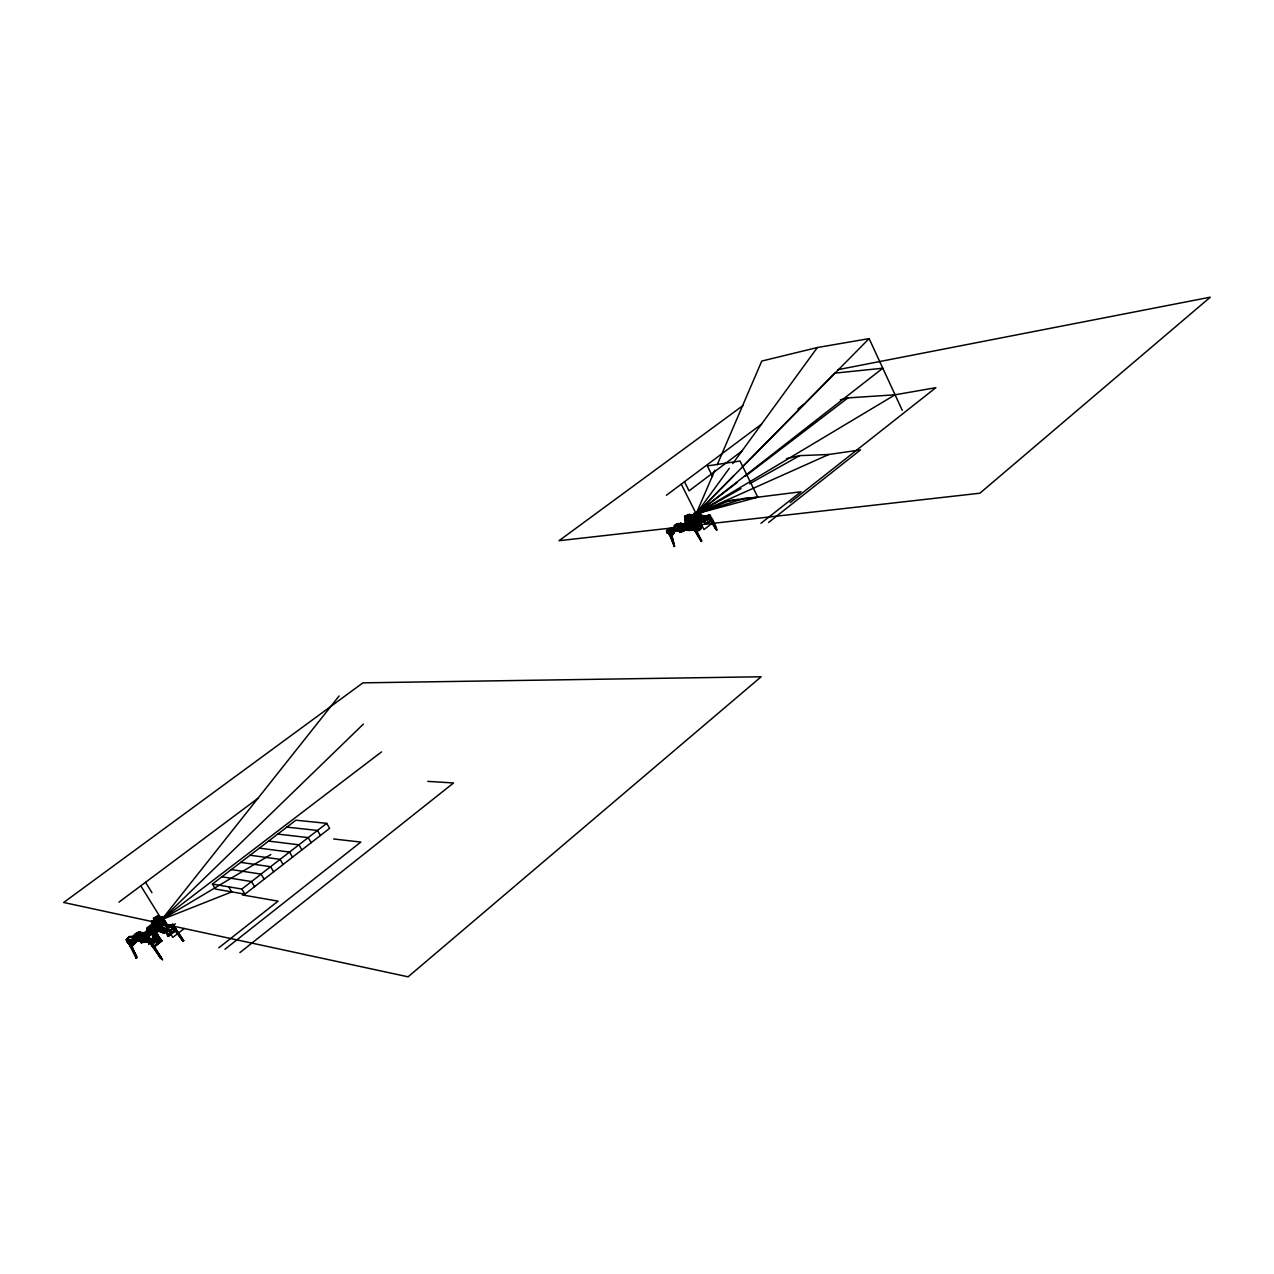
<?xml version="1.0" encoding="UTF-8"?>
<svg xmlns="http://www.w3.org/2000/svg" width="1274" height="1274" viewBox="0 0 1274 1274"><rect width="100%" height="100%" fill="white"/><g stroke="black" fill="none" stroke-linecap="round" stroke-linejoin="round"><path stroke-width="1.5" d="M138.309 933.699L137.767 934.527L140.172 934.129L141.796 932.425L137.831 933.746L141.621 933.062L140.809 933.189M672.051 529.427L671.86 528.28L672.863 528.312M671.924 528.901L673.118 528.901M162.945 932.122L161.909 930.96L159.998 931.374L162.642 930.546L164.346 932.711L165.891 930.657L168.901 934.989L165.142 929.972L166.225 931.262M160.556 932.027C158.119 928.475 163.645 933.078 164.394 929.479L168.248 936.342L176.178 930.116L183.169 941.295L175.812 930.084L182.899 940.976L175.207 931.039M161.225 931.183L159.33 930.705C163.279 930.673 158.581 931.342 161.814 931.437M161.432 931.087L160.795 930.323L160.986 931.74M162.244 930.673L161.687 929.829L162.292 930.482M165.413 925.561L166.305 924.526L166.83 925.545M166.098 931.39L165.907 930.753M166.99 930.976L166.209 929.972L166.99 930.896M167.483 928.109L165.509 925.243M167.213 927.265L167.69 925.354L167.308 926.899M145.65 940.515L142.911 940.833L143.914 941.566L141.462 939.989L143.914 941.566M133.452 940.387L136.891 938.588L138.245 940.865L136.254 940.276L139.057 939.846L136.796 937.393L138.34 940.753L133.786 940.626L136.477 939.304L140.172 939.511L139.614 940.785L141.143 940.116M140.57 933.938L136.907 934.75L135.554 934.272L137.066 933.603L136.111 933.842M133.499 940.578L136.573 939.527L137.226 941.056L133.643 940.785L136.445 937.951L135.745 939.145L130.919 940.18L132.05 942.68L134.471 940.546M137.417 940.228L137.098 941.136L133.452 941.072L137.879 941.008L136.987 939.686L137.305 941.088L131.509 946.709L136.573 957.634L131.509 946.709L137.226 939.4L136.748 940.435M139.678 940.387L138.659 941.008L138.038 939.671M141.08 935.164C143.628 934.559 138.118 934.383 140.618 935.164M140.315 934.145L141.303 934.431M699.06 520.54C698.12 522.706 697.308 519.553 698.9 521.448M698.885 519.059L698.248 521.002M698.152 521.225L699.107 520.27L697.531 517.244L699.107 517.085L700.589 520.015L702.261 519.012L704.044 520.716L702.054 520.62L703.248 520.732C702.786 523.088 695.715 522.117 699.745 520.588M699.872 514.792C698.614 515.874 696.257 515.301 696.91 514.76M700.302 515.301L697.244 515.349M701.464 516.878L705.318 516.623L703.423 516.639M161.766 921.118C162.817 919.064 163.136 920.959 161.272 921.182M703.614 516.989C703.232 519.378 702.117 514.664 703.344 518.868M702.436 516.623L703.742 517.929M705.016 520.158L704.809 518.438L705.541 519.76L703.2 519.999L705.78 524.378L711.433 519.951L716.482 529.713L710.621 519.107M699.203 516.607L696.4 517.308L699.203 516.607L701.91 521.719L703.742 519.84L703.057 518.407L706.911 517.467M706.226 523.917L703.614 519.76L704.363 520.763L707.596 518.677L703.535 519.473L705.621 523.407L706.433 523.216L703.789 519.346M703.805 517.578L705.334 517.387L703.646 518.136M703.742 519.155L701.337 514.362L694.123 515.014L697.658 513.932L696.48 512.865L693.916 513.549L696.623 517.738L698.98 517.371L695.62 517.594C699.076 516.4 695.763 512.228 694.298 514.871M686.861 524.044L685.189 524.474L686.017 525.843L682.721 526.353L682.227 525.318L694.792 515.906L693.9 515.19C696.974 513.374 691.846 514.967 695.222 514.186M696.926 516.002C698.757 513.693 696.225 512.658 697.133 516.527M689.998 522.786L691.097 522.053L690.03 522.42M687.642 528.216L686.797 528.869L689.234 528.041L690.014 526.066L691.543 527.022L691.288 528.232L690.03 527.054L690.715 527.786M689.011 526.624C691.256 529.379 696.607 528.025 690.205 522.181C683.198 522.818 691.256 522.595 685.444 523.582C684.122 527.309 690.556 524.044 686.718 522.101L687.578 521.432L689.075 522.643L693.088 519.378L692.005 518.056L687.88 521.385L685.89 521.623L689.011 518.215L690.046 519.33M693.757 527.372C687.849 530.637 689.441 524.538 692.753 527.038C690.333 524.187 690.874 525.907 689.951 527.309M690.428 528.216L693.215 525.987L701.337 541.53L692.769 527.755L691.049 527.882M696.878 522.881C692.881 521.671 695.97 525.429 694.84 523.534M695.668 523.996L694.441 523.678M697.674 524.235L698.709 523.71L701.003 527.356L698.55 524.888M698.853 523.216C698.916 525.445 699.824 521.671 697.881 524.251M698.709 523.455L698.789 524.219M671.223 534.746L670.299 531.226M673.659 530.557L676.781 530.732L673.914 530.812M677.561 530.86L677.625 530.016M677.051 529.474C676.542 533.583 679.631 525.605 673.166 530.175M148.994 941.295L149.679 941.263M155.237 935.642L155.619 935.291M154.871 935.769L156.845 934.973M155.364 936.374C163.502 937.664 154.934 934.845 159.473 937.791L155.89 942.266L152.179 942.935M670.315 535.096L669.726 531.465M669.837 532.213L669.216 531.417M674.472 546.355L670.538 536.258L671.78 536.099L674.264 546.53L668.866 532.898L670.363 531.736M669.837 532.787L670.793 531.927M676.558 529.124C676.765 532.006 675.507 528.471 677.449 529.65M679.87 532.5L681.192 531.385L680.013 529.044L677.004 530.35L680.603 531.577L679.87 532.5L676.558 525.047M677.258 529.793C676.781 532.07 671.223 530.589 677.449 530.239L676.574 531.306L672.576 531.497L672.879 532.5C670.442 535.032 671.764 529.204 668.993 531.561M694.155 514.999L694.378 513.995M696.862 531.274L701.687 541.243L696.145 531.513C708.36 528.073 695.142 521.432 698.9 524.155M131.27 946.725L136.445 957.65L132.018 946.311L138.818 938.906M132.018 946.311L131.875 947.458M159.234 922.265L160.699 922.312L159.919 922.742L158.916 920.576L159.951 922.742L164.505 922.902L167.881 928.348M160.126 919.446L159.314 921.452L157.944 921.134M685.444 518.295L685.953 520.158L685.539 519.123M710.892 520.413L716.211 529.506L710.462 520.763M711.099 520.031L716.291 529.49L711.099 520.031L705.716 524.124L704.028 520.907M686.24 521.193L685.508 518.486L685.969 519.155M155.396 921.182L155.157 922.694L155.81 920.943C159.569 919.127 152.689 922.265 155.38 918.681L156.176 920.624M154.871 919.462C152.466 924.494 158.836 920.258 157.212 922.217M690.126 516.83L688.183 515.062L690.779 514.807L691.416 516.846L690.317 514.951L688.677 514.903C689.282 515.285 691.814 516.814 692.339 515.222C690.842 513.788 688.772 520.588 692.881 516.782M688.581 515.253L689.441 514.107L691.065 515.397L686.16 518.152L685.301 517.053L690.062 519.33M691.304 515.269L692.515 516.623M690.508 515.365C689.234 517.26 693.152 514.935 691.225 514.823M691.336 516.878L692.483 515.97L690.779 514.807M690.014 515.317L692.753 516.575L692.403 515.54M692.69 516.591L692.387 514.696M143.198 940.403L145.937 937.998L143.5 937.584L142.529 936.04L143.898 934.782L144.902 935.705M161.83 940.849L154.393 946.932C155.141 949.114 155.285 944.528 154.839 947.649C178.487 984.706 138.436 922.631 161.209 957.825L154.122 946.932L161.83 940.849L159.107 937.346L161.846 941.04L158.024 936.024L158.804 936.963M675.793 525.652L677.258 524.936M676.064 525.477C672.561 526.401 677.227 525.716 677.131 525.557M671.223 530.43L676.064 528.869L673.643 530.207M675.427 529.666C675.268 526.64 679.361 528.471 677.784 530.573M676.765 529.841L676.43 530.828L676.255 529.697M677.911 530.334C676.51 526.353 673.994 530.08 671.971 532.628M678.309 530.207L676.574 531.306M679.583 526.831L678.373 526.258M686.59 517.785L685.508 517.483L688.613 515.906M158.9 920.624L156.208 922.838M690.205 515.476C695.047 515.444 687.801 515.843 691.32 517.849M158.263 922.997L155.81 920.274L155.954 924.717M690.444 516.288L691.623 515.588L692.53 517.196C690.795 514.632 692.833 517.037 690.651 517.865M691.368 516.352C689.505 518.152 690.078 516.416 691.129 516.177M156.399 923.363L161.209 922.376M156.161 920.338C152.466 926.612 158.549 922.472 159.839 922.551M156.447 920.051C156.208 924.128 156.304 919.191 156.161 923.284M679.472 527.372L678.007 524.442L674.44 525.621M157.02 921.357L155.476 922.663M157.435 920.704L155.317 922.01M134.439 936.565L131.859 939.193L132.799 939.161M155.603 920.481L156.256 922.01M699.697 520.429L698.136 520.763M697.913 520.939L698.805 520.349L699.49 521.687M704.777 520.477L702.531 518.805L706.385 517.865M707.739 516.432C710.542 508.278 724.603 548.314 711.163 520.063L711.561 520.174M706.003 523.534C715.51 521.83 707.627 511.734 709.395 517.387M709.347 517.069L709.252 515.747M709.411 516.336L709.092 517.148L709.634 515.859M706.433 517.722L707.006 518.805L709.809 518.343L709.761 516.4M709.395 516.846L708.678 515.89L710.685 518.884L708.949 517.292M127.814 942.139L130.107 942.378M130.267 942.473C132.671 952.267 127.145 937.648 129.295 942.266M128.34 942.378L129.343 941.343L130.426 942.107M131.843 946.248L130.203 945.834L128.833 941.82M710.319 519.123L709.299 516.32M131.286 945.276L130.999 942.712L130.394 943.349M130.235 945.356L130.028 942.728L127.957 942.027L136.318 958.398L129.47 941.629L128.356 942.569L130.123 945.738M702.659 516.623C711.067 513.199 697.005 524.283 698.184 519.601M704.968 516.639L702.914 516.703L703.407 517.881M703.678 519.776L705.143 519.856M690.731 527.595L691.448 525.828M691.559 527.882L691.193 525.27L689.664 527.516M690.874 527.93L691.416 526.592L689.553 528.073M692.005 526.847L692.817 527.898M694.792 527.882C697.818 526.242 692.419 525.652 692.626 527.436C691.145 524.155 697.483 530.35 690.476 529.904L693.375 528.678M693.677 527.755L693.55 525.732M694.441 528.2L695.684 530.414M694.983 531.178C697.706 532.118 695.19 525.621 693.486 528.312M695.063 528.216C696.528 527.946 694.012 528.248 694.33 526.719M698.295 525.812C696.018 526.019 700.955 527.802 695.286 528.216M689.616 527.197L690.986 526.273M690.906 527.659L690.46 525.78M693.566 527.388L691.702 527.77M150.459 942.266L149.536 942.776L150.268 942.059M147.02 934.638L144.296 932.409L142.115 934.081M144.217 933.683L145.825 934.24M689.584 529.554L685.078 529.761L683.198 526.019L685.858 525.716M688.279 523.009L687.148 523.025M684.313 524.076C681.256 526.242 691.814 520.365 686.081 524.203C688.868 523.327 689.17 523.057 685.699 524.362M687.387 524.729C684.568 523.948 685.731 522.738 687.498 524.665M166.655 925.752L164.219 921.373L168.2 926.15M144.822 934.527L146.669 934.208M163.104 923.539C162.212 925.561 162.881 920.831 160.922 922.233M161.734 921.532L164.203 924.414L165.047 923.777L163.836 923.475M158.581 925.625L146.813 934.431M160.237 923.172C159.505 927.886 161.734 922.87 159.6 921.532M157.323 928.571C159.33 931.644 155.301 926.946 158.836 928.905L159.791 928.173L158.549 927.791M160.858 923.045L159.266 924.43L159.855 925.481M162.037 922.344L160.174 923.045L159.314 921.452M156.782 921.421L157.419 921.771M152.896 927.122L153.804 926.405M685.46 523.598L690.317 522.945M152.721 927.106L152.816 925.88L153.406 926.819M144.886 938.301L142.529 936.04M143.421 933.762C140.888 931.039 145.316 937.027 140.713 935.164M139.312 934.256L141.605 933.874M160.858 931.804L163.406 933.173L165.142 930.641M142.624 938.699L139.678 937.951L140.65 937.202L139.614 935.45L141.143 933.428M140.777 933.826L139.614 935.45M161.177 922.615L162.658 923.077M161.145 920.194C164.712 920.019 159.584 918.713 158.693 921.468L160.779 924.335M698.789 521.735L699.012 520.779M136.509 934.383L141.86 942.633L145.443 941.964L146.733 940.355M136.589 938.205L137.321 940.929L135.378 941.136M135.426 939.686L137.019 938.747L133.834 939.989L134.184 940.753M697.324 515.747L699.012 515.253L697.404 515.253L697.372 516.336M698.678 514.807L695.891 515.413L698.375 515.253M698.455 516.113L696.161 517.276M696.894 516.225L691.941 521.05L692.578 522.324M694.489 515.954C700.174 513.677 692.96 517.722 695.493 514.362M688.772 528.774L687.307 529.888L685.109 525.461L678.405 526.098M686.67 530.175C692.005 529.029 686.622 531.21 686.16 529.156L687.339 528.248M689.011 529.108L688.47 529.331M693.502 518.454L694.569 518.199M691.034 516.75C691.893 516.384 691.352 514.919 691.846 516.973M694.951 516.225L690.922 518.98L688.756 519.075M695.795 516.352L687.801 521.894L691.129 518.725M681.526 530.048L685.062 527.595L683.453 527.261L683.676 528.662L683.453 527.261M683.565 529.06L681.749 530.494L678.516 523.487L675.236 524.856L678.198 523.885L681.064 528.264M686.495 523.264L688.167 522.961M671.111 532.882C673.452 530.095 667.178 530.016 668.866 532.898M669.407 531.019L668.723 532.612M668.898 532.054L670.554 531.513M670.538 532.755L670.554 532.086M670.984 532.118L669.232 532.054M680.794 523.503L677.848 525.382L682.036 523.694L682.243 524.49M689.871 526.226L690.428 528.041M673.596 529.427L672.688 527.914L671.573 529.251M677.386 529.857L677.115 528.981M681.399 525.031L680.157 526.019L682.243 524.984L681.845 523.996L679.345 524.649L681.064 523.566M679.647 525.175L681.956 523.694M680.332 526.003L679.998 524.649L677.864 525.429L681.51 523.375L680.475 523.614M680.635 524.681L679.886 525.238M148.532 939.671C151.001 936.39 145.443 943.763 151.096 941.9M159.919 927.647L163.693 924.797L159.107 927.01L160.333 927.313M714.873 470.202L696.13 513.868L693.311 514.298L697.483 514.123M717.23 464.755L761.772 361.052L817.367 347.531L869.123 338.613L902.247 410.339M698.789 514.999L700.796 515.827L699.522 515.476M698.996 515.301L701.719 515.126L700.732 514.648M172.643 925.895L171.879 924.621L171.958 925.497M172.675 926.739L171.624 926.039L173.264 928.523L174.108 927.886L172.324 925.37L173.503 927.106L173.455 926.055M173.551 924.876L172.595 924.016L183.743 940.849L174.012 926.596M173.057 926.341L172.643 924.574L168.009 928.778L165.556 928.587L166.464 929.972M173.821 926.102L173.328 925.051L173.837 925.927M175.127 928.873L173.471 925.927M175.494 928.65L173.71 925.609L172.293 926.739M699.729 524.378L698.248 526.942L697.021 524.792L699.06 523.184L700.286 525.334L698.248 526.942L700.35 524.203M168.375 927.408L166.512 925.625M165.206 931.183L172.547 929.431L173.503 927.106L172.691 925.864L174.857 928.842L173.646 926.055L175.892 929.67L168.279 935.466M148.755 941.438L149.966 940.722L150.889 942.33M149.106 941.486C153.565 938.046 153.947 945.945 150.189 942.601M150.093 942.983L150.953 942.887M150.858 941.98C149.998 941.104 147.163 937.76 149.297 939.543M151.893 942.059L151.702 941.582M151.542 941.789L152.116 942.346M149.663 942.649L160.874 958.621L150.921 942.808M151.686 943.413L152.354 942.441M151.224 943.493L153.071 942.282M152.673 946.248L150.3 942.808M150.236 943.158C153.597 947.967 154.09 946.63 151.479 942.728M145.363 940.467L146.303 940.18M152.912 933.221L156.001 937.409M152.498 933.285L151.144 933.062L153.374 932.6M133.929 936.358L129.247 936.517L126.206 939.75L127.687 942.824L127.129 939.718L126.54 940.323L136.987 939.049L137.958 940.164L137.051 940.753L136.222 939.671L137.624 937.967M675.554 529.506L673.866 530.08L676.128 528.646M145.841 941.024L148.485 941.725L148.325 942.601L145.841 941.024L147.688 939.559L150.475 941.056M150.236 941.199L152.291 942.903M693.104 523.853C694.346 520.27 693.199 526.879 693.438 523.805M158.724 938.381L155.922 941.868L154.25 939.368L157.307 936.979L155.078 936.963L150.364 940.308L147.88 939.607L148.994 938.588M676.048 529.777L674.185 526.082L680.794 523.327M676.828 525.573L681.096 523.869M162.562 918.411C170.063 925.816 164.489 925.386 170.318 925.338M159.903 921.468L160.014 920.035L159.282 920.576L158.47 919.016M160.062 917.328C160.604 918.315 163.199 915.942 164.33 920.497M161.782 918.49C162.992 921.261 159.521 914.095 161.48 918.188M166.193 931.804L165.365 930.976L166.114 932.234L168.327 930.721L166.225 932.313L165.97 930.514M166.91 930.8L166.735 931.804M700.589 520.015C702.372 519.394 700.27 516.718 701.226 518.9M699.983 522.611C704.203 523.853 698.678 520.206 701.544 518.868M677.736 524.984L681.16 524.347M681.272 525.047L680.348 525.127M679.838 524.347C682.307 522.42 679.265 525.621 680.635 525.143M679.998 524.649L680.571 524.076M157.419 922.679L154.887 923.634M152.37 936.056L153.565 934.606L153.278 937.138L152.625 936.103M699.283 508.867L696.13 513.868L693.916 513.549M157.912 921.707L156.288 923.013M155.731 920.72L157.96 921.596L156.32 922.663M673.07 529.857C675.554 532.819 670.251 527.611 667.05 530.987L667.751 533.233L667.353 530.621L666.461 530.732L667.162 532.978L669.073 531.354M673.643 530.812L676.781 531.035M164.266 928.491L163.311 929.972L164.505 928.555L163.613 927.456L164.505 928.555M684.17 525.716L684.202 526.528M678.644 526.417L679.281 526.369M146.51 934.75L144.551 934.272M164.378 924.128L164.919 923.491L161.846 921.58M162.037 922.694L158.868 923.045M164.346 923.363L165.238 924L163.12 923.602M150.842 934.495L151.733 934.32L149.982 933.922M160.126 923.013L161.973 922.886L160.54 922.679M160.906 923.284L162.467 923.411L160.858 925.035M139.933 934.511L140.251 936.486M142.799 932.839L140.888 934.479L141.589 933.953M162.419 922.902L165.047 923.777M690.572 527.882L689.807 526.958L691.416 525.334M161.591 922.981L161.432 922.185L160.62 923.013M729.285 468.37L696.13 513.868L757.759 497.194L740.051 461.029L707.325 465.918L712.58 476.54M732.725 463.656L817.367 347.531M128.467 941.263L130.123 941.215L130.84 942.887M128.387 942.219L128.929 942.744M139.821 932.297L137.703 932.823L139.997 932.074L136.573 935.307L137.13 934.734M130.776 945.961L130.282 945.181M704.124 517.977L704.888 516.878L702.786 517.021M699.251 515.986L696.926 517.706L698.678 517.419L700.031 520.126M709.092 516.241L708.026 515.317L707.166 516.734M144.71 940.308L144.153 941.136L143.436 939.973M674.551 546.243L673.882 546.275M693.98 523.28L695.031 523.359M694.394 522.945L697.722 522.42L698.789 524.283M691.607 527.436L693.836 527.993L691.32 527.293M695.19 527.85L694.187 526.688M679.934 531.258L680.666 530.334M680.236 531.847L684.027 529.936M693.136 521.83L695.938 525.302L693.9 521.241L690.954 521.464L691.734 523.009M693.311 521.703L691.527 522.913L690.094 521.4M697.77 526.21L698.518 527.054M677.497 531.131L680.364 531.115M680.252 528.2L679.599 530.43L678.15 530.35M680.013 529.044L677.067 530.255M677.322 531.354L679.599 530.43M674.806 529.108L673.962 528.025L668.006 528.806L666.955 531.513M670.602 536.497L671.86 536.338M674.472 546.212L671.239 532.341L669.901 532.803M673.787 532.739L671.924 535.08M679.042 526.417L678.564 525.557M674.44 532.755L671.669 536.004C678.389 525.35 669.153 541.546 668.691 532.564M677.895 530.382L676 530.525M688.708 530.589L692.228 530.223L694.091 528.742L695.094 530.271M339.139 695.923L161.734 919.605L231.772 891.88L228.715 886.815M671.525 530.064L671.924 532.675M674.87 526.481L676.669 526.146L678.516 523.487M672.178 530.255L673.691 528.36L674.073 529.602M674.487 529.092L674.822 526.926M672.815 530.175L675.236 527.133M676.876 525.191L680.412 530.669M672.561 531.21L676.064 528.869M672.576 531.497C673.755 532.691 673.198 529.873 671.701 529.841L672.783 528.487M677.179 525.716L677.704 524.474M670.618 532.452L670.586 535.383M668.452 532.357L667.353 532.755L667.035 531.736L668.452 532.357L667.528 530.398L668.611 529.029L666.636 530.51L667.162 532.978M674.185 526.082L676.749 524.792L680.507 532.293C686.686 530.191 684.584 530.86 680.603 529.761L682.1 528.837L681.877 527.436M677.497 525.605L676.287 525.382M687.18 524.187L686.081 524.49M140.251 932.17L136.493 932.886L137.672 934.575L138.5 933.89M160.317 931.565L161.336 930.944M166.305 924.526L166.496 925.561M155.938 924.51L154.855 926.039L152.37 920.815L151.383 921.373L152.084 922.933M693.916 518.391L695.875 518.247L696.241 518.996L694.043 519.665L695.508 519.76M669.981 531.513L670.411 535.271M686.081 526.337L686.208 527.77L687.769 527.595L684.934 528.328M686.304 526.799L685.046 527.181L683.644 523.996L685.205 523.821L684.552 524.315M695.97 516.097L696.607 516.336M680.73 527.452L682.354 527.054L681.749 525.843M692.053 516.177L690.381 515.158M689.903 527.563L691.862 527.77M147.195 933.842L150.858 939.607L149.201 938.349M682.354 527.054L679.488 527.802L680.38 527.086M701.703 522.308L702.293 520.254M693.12 529.522L693.327 528.2L695.174 530.748M698.789 510.922L696.13 513.868L744.382 498.325L757.759 497.194M164.33 924.176C164.489 920.784 154.648 925.609 162.371 921.102M135.792 958.096C140.602 957.65 128.435 947.108 130.824 942.585M136.445 958.159L132.162 946.964M141.111 941.454L142.051 940.451L137.13 933.715M141.525 942.123L142.37 940.96M135.761 934.224L141.255 942.776L142.178 941.789L137.56 938.795M142.21 942.25L141.255 942.776M130.553 942.696L133.101 942.553L133.42 940.531M130.537 946.295L137.305 939.782M132.05 945.34L137.831 940.148M131.509 939.559L132.146 942.585L133.595 942.027L132.528 940.865M131.97 940.053L134.948 936.868L135.585 938.253L133.977 938.301M136.207 934.702L139.28 932.998M132.623 940.021L135.331 937.154M133.643 938.572L133.993 939.336M128.77 940.945L131.047 940.817L130.776 943.19M138.213 934.352L140.761 932.902M133.101 942.553L133.085 940.913M134.853 939.718L136.382 937.393M136.286 938.62L136.652 939.32M131.254 945.165L130.362 943.636M126.556 939.368L129.645 937.059L134.359 936.071M128.133 941.39L127.336 942.234L128.26 942.203M138.261 939.766L139.965 940.403L137.465 940.658L134.073 935.243L136.063 934.176M128.005 942.187L129.884 940.244M128.133 943.094L129.375 941.757M128.849 942.951L129.215 942.139M127.48 939.336L129.645 937.059M677.704 525.095L680.38 523.646M144.519 935.307C144.44 936.931 144.774 935.912 144.201 934.909M144.376 934.415L142.768 935.339L143.421 936.374M681.606 524.856L680.523 524.84M147.147 935.737L144.647 936.804M150.316 933.938L150.73 933.651M158.167 927.934L159.584 930.116L160.492 929.415L158.502 927.759L157.594 928.619L159.473 927.647L157.705 926.532L163.295 922.615M164.792 930.609L163.183 932.186L161.702 931.804M733.521 475.919L696.13 513.868L729.524 500.762L738.809 499.233M741.834 467.478L834.789 373.139L882.786 368.218L696.13 513.868L828.801 454.499L860.507 449.881L768.604 522.467M869.123 338.613L696.13 513.868L740.974 488.643M145.746 940.037L145.204 941.008M363.361 724.11L161.734 919.605L270.852 854.551M691.225 525.668L689.823 526.974L697.626 524.633L699.267 526.449M145.459 940.753L146.972 939.766L145.746 939.479M690.811 516.304L691.718 516.575L691.065 515.604M691.352 516.655L685.731 521.337L687.817 520.7M690.89 516.273L691.941 515.142M685.778 523.088L689.154 522.659M141.541 936.979L139.344 937.441L141.541 936.979L139.79 935.849L140.873 935.036M149.759 942.426C147.561 944.798 153.294 941.486 150.953 942.203M683.995 530.175L681.128 530.78M690.667 518.725L691.75 519.139M686.16 523.423L686.336 523.662M690.444 526.719L689.075 522.436C689.935 523.964 683.835 524.92 686.67 523.678M695.779 515.206L696.974 515.365M685.746 524.999L689.537 522.372L689.027 523.837L690.651 523.614L690.763 522.324L689.138 522.547L690.811 522.42M686.527 523.996L687.594 523.168M696.241 518.996L694.68 519.171L693.836 517.913L695.206 517.738L695.795 518.948L693.741 518.454M680.603 529.761L682.928 529.347M680.507 524.362C672.895 525.27 685.826 524.506 680.236 523.996M690.11 517.228L691.352 519.569M690.97 516.241L691.989 515.667M691.225 516.543L691.209 515.381M680.173 527.086L681.017 528.614M146.59 935.45L146.383 935.562M143.994 934.463L145.921 933.412L148.23 934.113M145.22 934.447L146.606 934.67M162.18 922.933L159.712 922.87M162.387 923.14L164.203 924.414L160.524 922.806M137.274 935.355L140.634 934.925L142.147 933.237M159.473 922.79L160.428 921.819L148.803 930.482L147.211 930.116L152.434 926.134L154.234 926.819L151.94 925.529M695.572 531.226L701.624 527.42M695.795 531.608L701.417 527.038M695.923 531.831L701.576 527.611L699.394 524.442M160.492 958.287L160.811 958.303M239.894 952.618L453.56 782.969L427.761 781.376M692.785 526.098L697.292 522.547M697.722 522.42L696.098 523.71L700.159 522.611L700.859 523.837L698.009 524.872M696.209 523.948L693.215 525.987M693.566 526.958L692.801 527.77M696.082 525.127L695.19 525.684L692.913 521.273M692.037 528.312L693.199 527.468L692.323 525.939L689.807 526.481L692.116 526.576L690.858 527.5M692.769 528.216L693.9 527.181M694.473 526.91L695.222 526.417L694.903 528.073M692.371 528.997L688.326 530.287L689.712 529.283M700.159 522.611L697.292 524.888L697.993 525.955L697.626 524.633M694.139 527.786L694.983 527.675M692.897 529.076L693.852 528.248M695.381 530.318L694.203 527.946L695.763 526.831M692.929 529.379L691.543 529.841M697.674 525.907L698.725 525.493M145.857 940.738L145.3 941.741M152.561 946.534L151.51 943.907M153.23 946.534L160.89 940.594L158.645 937.377L160.954 941.072L158.167 937.935M153.151 946.056L154.09 946.486L161.559 940.594M153.899 947.187L154.568 947.187M691.193 523.184L689.027 523.837M693.9 521.241L690.954 521.464M692.753 526.353L699.665 523.009M691.782 530.287L691.256 529.251L692.419 528.328M790.198 502.561L935.864 387.678L895.065 394.797L847.943 397.902L840.314 399.861M224.988 949.241L360.813 842.082L333.645 838.977M153.437 931.087C151.319 935.45 145.427 934.415 150.093 935.196L153.342 932.154L150.571 932.536L153.39 932.839L156.272 937.457L155.412 936.056L157.801 934.463L158.581 937.091M150.093 940.403L157.801 934.463M148.66 940.833L149.934 940.881M150.842 940.308L151.542 939.75L148.947 939.479M150.65 942.68L150.077 942.059L152.323 941.072M150.364 940.308L152.928 940.419L158.486 936.406M158.963 939.464C156.591 945.26 151.749 937.998 157.307 936.979M148.612 944.432L152.848 941.088M151.988 941.757L150.539 942.935L151.463 943.588M150.778 943.317L152.991 941.661M151.972 943.286L152.928 942.187M154.25 939.368L155.412 940.626L154.234 939.766M158.247 938.381L156.272 940.26M158.756 937.887L158.82 936.374M154.823 941.12L156.383 941.868M688.071 523.789L688.788 522.467L686.941 522.595L688.326 523.311M688.454 523.662L689.425 523.2M689.903 523.136L692.976 521.751M218.778 947.824L278.098 901.148L242.235 894.905M760.96 523.296L800.996 491.764L724.858 501.335M143.851 934.766L149.042 934.718L144.583 935.817M151.797 932.6L148.421 934.782L149.472 934.224L150.093 935.196M152.45 932.839L153.342 932.154M146.876 935.689L146.303 935.052L149.584 935.594L147.434 936.008L148.755 936.247L148.947 934.479M148.373 939.448L149.09 937.712M148.389 939.527L149.759 938.349M155.078 935.434L156.288 934.463M148.835 939.75L149.87 939.527M147.545 941.566L147.497 939.718M149.631 939.957L150.81 941.725M687.657 523.375L691.256 529.251M146.303 935.052L147.258 934.304L146.255 933.476L146.781 934.32M147.848 934.049C149.95 938.667 160.508 921.006 145.411 937.154L144.169 936.868M148.23 934.654L147.274 935.753M687.769 529.331L685.078 529.761M244.927 894.157L329.616 828.355L326.685 823.338L295.887 820.201L212.408 884.06L215.449 889.045L244.927 894.157L241.837 889.045L212.408 884.06M326.685 823.338L261.043 874.091L264.196 879.203M241.837 889.045L261.154 874.107L231.295 869.553M184.284 928.523L172.77 937.393L168.757 930.928M711.832 523.471L703.965 529.538L700.477 522.579M682.227 525.318L683.995 524.41L684.504 525.461M694.696 516.416L694.903 517.467L696.432 517.021M685.062 526.751L684.393 527.261L687.275 526.496M697.881 520.158L695.333 522.117L698.168 522.181M687.992 529.283L685.667 525.732M689.33 526.592L689.553 527.993L686.16 529.156M695.333 522.117L698.725 520.955L698.693 522.356M695.731 522.897L698.279 522.404M159.346 922.854L159.696 921.946M139.344 937.441L140.427 939.161L142.385 937.616L141.525 936.247M149.854 932.218L149.217 931.183L142.784 936.103M143.5 937.584L144.265 937.011L143.293 935.466M694.792 515.906L694.585 516.496M144.87 941.104L143.532 938.858L145.029 938.237L143.723 938.46L146.032 940.483L144.296 940.069L145.268 939.32M154.488 929.829L158.884 926.453M686.845 522.627L687.896 521.814M691.479 519.155L692.323 518.502M696.352 515.349L697.324 515.014M142.863 939.671L141.955 939.623L144.726 937.6M162.355 924.191L154.648 929.861L155.539 931.294L159.728 928.205M157.61 927.886L154.68 930.131L155.38 931.262M682.721 526.353L683.74 526.242M685.938 523.948L683.756 525.621L683.421 524.617M149.552 934.782L150.858 933.683M149.217 931.183L151.065 933.38L156.383 929.558L154.839 927.886M678.341 526.576L680.029 528.869L682.211 528.216L681.096 525.923L684.17 523.582L684.727 524.347M688.358 522.722L694.075 518.359M148.294 933.412L147.481 931.74L149.217 934.256L151.065 934.161M680.029 528.869L685.428 526.051L684.409 526.178L687.036 526.035L684.823 526.719M694.41 518.407L696.528 516.639M150.619 934.909L154.297 932.25L153.246 930.784M143.532 938.858L146.255 938.524M159.25 929.144L158.342 929.829L159.584 930.116M682.1 528.837L681.24 529.474L682.816 529.299M691.878 521.353L695.636 518.486M695.875 518.247L698.932 515.906M152.976 934.256L159.059 929.606M682.179 529.188L681.447 529.443M681.447 530.541L684.616 527.691M685.046 527.181L687.227 526.528M165.063 925.911L165.986 925.211L163.47 923.618M680.205 531.704L683.437 530.605L682.721 529.443L685.364 527.563M156.24 933.587C165.7 923.347 157.61 934.973 162.101 931.772L164.043 932.695M684.058 530.51L682.896 530L686.192 527.516M696.591 519.776L696.814 521.177L694.139 521.257L693.613 520.206L696.48 519.442L697.961 522.436M694.792 521.193L696.974 520.54L696.432 519.473M695.811 520.684L694.776 520.509L697.053 520.843M146.574 942.187L148.803 942.234M696.974 520.54L695.588 519.489M697.356 522.276L695.986 521.814L698.2 520.126M687.737 528.567L686.893 528.599M183.392 940.515L183.679 940.531M161.623 918.793C161.48 920.529 158.04 919.812 160.062 918.474L162.101 919.557M161.973 920.975L158.247 920.178L160.922 919.78L159.361 919.334M158.326 920.322C162.228 918.522 157.355 917.63 160.062 920.72M147.115 929.463L152.243 925.8L147.45 930.004M156.543 923.077L153.278 925.561L154.504 925.832L160.938 920.752L163.152 921.261M685.476 519.744L688.454 517.228L689.441 518.916L691.448 518.677M147.402 933.062L146.128 931.437L381.499 751.915M151.431 927.95L150.459 928.252L151.765 928.81M152.036 922.408L155.157 927.138L154.202 925.593L153.246 927.074M158.836 922.042L160.19 921.198L158.836 922.042L160.237 924.908M142.385 937.616L141.016 936.135L145.777 932.52L147.004 932.807M140.602 937.25L139.678 937.951L140.681 937.839M144.519 938.11L141.764 935.864L148.182 930.96L149.472 931.31M694.155 514.266L694.505 513.103M147.481 931.74L155.555 925.895L156.527 927.44L148.771 933.364M162.515 920.433L162.546 919.732M689.33 518.184L685.683 520.763M157.164 926.309L156.638 925.465L159.059 923.618M684.17 523.582L679.552 526.098L680.077 526.735M695.923 513.486L695.588 515.269M162.626 921.15L148.755 930.768M686.383 524.713L684.998 522.292L690.683 518.215M695.19 514.409L696.48 513.486M141.86 937.489L140.22 938.078M154.043 928.22L157.196 925.593L155.81 924.844M162.212 931.421L157.912 925.306L160.03 923.682M684.998 522.292L686.256 521.592M688.517 519.665L737.232 482.464M745.147 476.412L847.943 397.902M157.068 926.055L149.759 931.756L151.67 934.288M160.556 923.65L161.734 922.694M686.145 522.053L689.775 519.362M694.569 515.429L694.41 516.209M695.875 514.346L696.305 513.613L698.104 516.527M678.803 527.484L681.479 526.672L681.096 525.923M682.45 525.764L684.632 524.108L683.278 524.251M686.718 522.101L692.403 518.008M155.014 928.38L153.979 926.787M679.265 527.356L681.479 526.672M688.183 521.783L696.575 514.887M699.697 522.022L701.703 521.83M701.719 522.627L702.579 521.974M169.888 925.306L162.005 931.039L163.709 933.205L164.633 931.804L161.161 926.214L158.549 926.453L160.572 927.376M165.572 931.676L166.321 931.294M165.907 931.788L166.05 930.928M166.846 930.673L169.362 930.227M172.484 926.278L173.598 925.434M708.774 517.642L710.255 518.008L710.048 516.766M167.467 931.023L167.706 930.641M174.108 927.886L172.547 927.233L174.251 925.593M172.547 929.431L172.022 927.806C175.064 931.485 168.502 922.344 172.754 928.921L169.649 931.278L167.627 931.103M171.114 926.421C171.337 928.937 174.665 927.106 173.79 925.72M705.207 523.725L711.211 519.569M173.121 926.915L173.694 928.571L168.916 930.163M175.048 928.682L173.997 925.529M175.892 929.67L175.605 928.762M168.216 935.864L175.286 929.622M168.072 936.087L175.939 930.1L182.962 940.976L175.844 930.561M168.184 936.326L176.178 930.116M701.146 515.556L699.171 514.871L695.97 515.683L696.337 516.432M158.868 926.946L160.827 927.185L162.738 930.259M164.505 922.902L162.865 924.303M161.161 926.214L158.549 926.453M702.324 517.34L703.121 516.83M699.617 521.48L695.97 521.83M703.869 517.053L703.216 518.327M703.168 518.024L703.726 517.785M165.556 925.816L166.368 925.035L161.973 918.427L163.502 920.72L164.378 920.226L166.48 925.099M166.767 925.115L169.442 925.322L167.197 925.083M706.115 516.384L709.395 515.285L710.605 517.451L707.548 519.76L704.618 520.254M166.161 925.975L166.942 925.179M167.913 925.513L169.012 925.593L166.623 926.087L167.197 926.724M702.754 520.556L701.273 520.015L702.436 522.372L703.359 521.671L700.159 521.91M709.395 515.285L710.605 517.738M702.786 520.302L701.863 520.827M706.003 517.929L709.14 515.715L710.255 518.008M166.99 924.956L169.569 925.29M701.656 521.544L700.875 522.133L699.394 520.859M707.707 517.085L710.462 514.999M701.91 521.719C702.707 517.196 705.987 521.13 701.194 521.592M708.344 516.734L709.459 515.97M168.869 925.816L172.834 925.322M708.806 516.878L710.048 516.066M170.859 925.625L171.879 924.621M708.726 517.228L709.777 516.591M167.499 928.635L168.598 930.816M175.016 929.208L172.611 925.975L175.382 923.825M702.388 509.138L696.13 513.868L895.065 394.797M700.015 514.776L698.709 515.811L698.263 515.046M696.623 517.738L698.821 521.655M699.633 515.301L701.337 514.362M700.159 515.094L699.601 515.731L699.092 514.6L700.063 515.062M698.502 517.547L700.796 515.827M698.104 518.072L697.101 517.578L698.9 520.588M162.435 923.65L163.215 923.714M741.866 451.107L689.043 490.856L684.488 481.747M797.922 408.922L804.149 404.224M695.11 520.015L695.827 519.935M157.594 928.619L158.629 928.523M118.96 902.151L257.889 798.368M666.398 495.267L761.518 424.146M699.219 514.967L700.811 514.76M743.188 405.403L559.031 540.702L674.615 527.659M687.02 524.362L686.383 523.455M685.157 523.327L686.256 522.722M160.588 921.866L159.998 922.201M159.314 924.59L161.081 922.917M144.679 939.607L144.392 941.199M688.661 529.315L689.584 529.729L686.67 525.286M676.112 529.474L677.099 529.904M695.047 517.387L694.25 515.476L698.757 515.46M681.064 528.599L680.81 527.181M164.203 922.201L160.62 920.242L160.938 921.006M160.349 922.217L161.734 921.516M137.226 940.945L133.674 940.976M162.148 923.14L162.483 924.494M683.198 529.857L683.835 530.207M680.555 524.569L681.877 524.028M152.004 921.93L155.587 919.78M155.03 920.576L156.941 919.478L157.769 921.213M151.51 922.806L152.498 922.249M155.81 920.943L152.084 923.188L151.956 921.691M156.511 920.656L156.909 919.111L156.081 920.656L155.38 918.681M159.234 920.959L158.454 921.707M162.101 918.857L164.569 920.991M170.716 931.437L171.608 931.533L170.812 931.804M154.361 922.01L153.453 918.331L158.263 915.592L158.916 916.595M155.062 920.975L154.425 918.411L157.705 915.91L158.374 916.914M160.779 917.837L158.263 915.592M155.253 919.637L154.425 918.395L157.833 916.452M157.737 922.153L158.979 922.424L156.383 918.251L155.539 919.796M154.807 921.723L155.125 919.127M156.941 919.478L155.078 919.764M162.355 918.124C162.387 920.561 157.865 917.742 160.97 916.77M155.014 920.401L156.495 919.557L158.82 923.284M160.269 917.599L161.272 917.79M159.314 915.608L160.094 920.895M160.938 918.14L162.419 917.137L164.378 920.226M156.527 920.768L159.951 918.809M161.464 918.411L164.442 916.34M161.018 918.761C163.741 918.49 160.651 915.433 162.292 917.105M154.011 922.663L151.717 923.984L152.116 925.657M161.129 918.92L162.387 917.742M160.142 920.576L159.234 921.102L159.935 921.866M689.648 515.795L691.448 514.664M698.041 528.407L697.993 528.423M684.552 516.4L688.263 514.776L685.555 516.304L686.081 517.435L684.552 516.4L686.845 518.263M689.059 515.652L688.629 514.807L685.555 516.304L687.164 517.61L686.001 517.738M690.731 519.107L689.123 515.62L690.444 514.999M687.084 517.117L685.874 517.419M684.886 518.47L685.731 521.48L684.664 519.505L686.495 518.47M684.664 519.505L685.635 519.617L685.062 518.996M691.161 516.4L692.483 515.222M690.842 516.798L692.738 515.827M692.276 516.273L692.769 515.269M749.606 483.786L799.642 455.646L828.801 454.499M705.685 517.865L709.045 515.715L709.586 516.814M156.622 922.647L155.253 923.077M690.699 528.073L692.578 527.181M693.295 526.608L694.489 526.799M146.478 935.068L148.883 938.858M677.593 530.764L676.43 530.828M707.245 515.859L708.981 516.464M708.026 515.317L707.898 516.559M707.818 516.081L708.312 516.304M161.32 924.144L160.413 923.109M704.379 519.983L704.251 520.238M140.888 934.813L139.471 934.272M143.468 934.861L144.79 937.011M687.785 523.359L685.683 523.789L686.622 523.057M686.559 524.569L686.049 523.487M703.535 518.279L704.363 517.785M689.138 529.952L690.158 529.267M677.577 524.649L680.507 523.439L681.24 524.745M677.848 525.063L680.778 523.98M680.316 524.283L677.099 525.238L677.975 525.015M151.16 942.537L148.58 942.585L145.411 937.154M160.763 921.994L162.148 923.379M153.135 926.532L152.641 925.29M165.047 931.246L163.98 931.087M696.257 522.388L697.228 522.053M690.476 516.336L691.097 517.053M140.14 933.38L137.879 934.479M675.682 525.015L678.723 523.917M676.59 530.844L678.978 529.793L679.424 530.653M680.603 531.577L683.692 530.812L681.701 527.118L679.488 527.802L680.698 527.388M149.217 941.343L150.412 941.104M702.85 517.148L703.375 517.929L702.579 517.371M696.241 516.225L698.693 515.652L696.639 516.177M134.104 936.82L134.885 935.769M679.998 524.999L676.558 525.923M153.007 937.091L154.855 936.677L152.45 932.679M148.74 939.416L148.31 938.428M163.852 927.52L162.26 927.966M150.778 940.817L149.217 939.75M173.025 924.494L173.344 925.561M171.003 925.29L171.799 925.561M173.407 926.389L172.34 925.593M672.194 528.583L673.341 528.758M160.078 930.37L161.623 931.023M696.735 524.203L695.923 523.63L696.607 524.808M698.518 524.474L700.859 523.837M141.43 941.964L144.472 941.518M136.493 932.886L140.427 931.979M137.512 934.32L138.484 934.081M134.073 935.243L136.716 933.985L134.662 934.622L134.614 936.103L136.732 935.578L134.614 936.103L135.458 935.275M136.573 935.307L137.544 935.068M707.293 517.021L706.688 515.954L703.264 516.734M710.621 520.158L711.433 519.951M141.08 938.572L140.522 939.129M709.379 515.588L710.86 518.486M705.525 516.527L703.646 518.263L704.856 520.413M705.748 524.028L703.885 520.939M138.659 941.008L140.777 940.499M708.758 516.448L709.682 518.152M707.548 519.76L704.809 516.336L706.433 517.467M709.268 517.371L708.455 517.706M707.898 518.104L710.605 517.451M701.289 527.42L699.474 524.362M146.319 935.148L146.621 936.215M698.805 520.349L700.859 519.856M786.44 458.656L799.642 455.646M155.842 923.188L156.431 924.064M168.184 926.803L169.155 926.612M165.302 930.848L164.489 930.546L167.69 935.403M837.655 369.731L1210.3 297.176L979.913 493.213L700.079 524.792M693.566 524.761L694.633 524.554M699.203 518.152L698.104 518.359M701.082 517.961L699.983 518.168M130.872 942.728L131.493 941.438M139.901 933.89L137.624 934.24M140.172 934.447L138.022 934.782L139.551 934.638M155.317 923.682C150.873 924.271 157.689 922.344 156.654 926.198M691.543 521.002L693.852 520.668L695.731 526.066M693.152 521.607L691.495 521.846L692.053 522.961M667.735 529.14L673.691 528.36M674.089 527.85L675.124 528.997M669.184 532.548L668.993 531.656L669.598 532.994M672.226 532.309L673.309 531.959M674.089 532.612L672.847 532.787L672.115 529.904M670.411 535.86L671.541 535.335M693.9 515.19L695.731 517.499M695.7 517.371L696.751 517.26M689.25 518.693L692.53 518.056L692.435 519.346M691.83 520.079L693.295 520.875L692.005 518.056M688.422 522.244L689.839 523.518M681.224 530.08L683.421 529.841M699.792 514.537L695.572 515.731M699.171 514.871L700.652 514.776M690.03 526.926L691.782 526.783M155.571 922.249L156.415 921.771M157.482 922.535L157.769 923.331L156.766 921.198M159.521 923.363L161.782 923.204L160.078 923.204L162.212 924.303M162.148 923.809L159.887 923.969L161.782 924.096M689.059 523.009L687.212 523.12L688.549 522.674M703.057 517.228L705 516.671L702.786 516.496M136.015 940.929L136.573 940.913M142.879 940.419L145.156 940.308M128.706 937.091L134.948 936.868M126.206 939.75L127.129 939.718M132.592 941.438L133.945 941.661M132.639 942.059L133.579 942.027M137.305 941.088L136.047 940.276M696.066 517.531L695.158 515.253M155.412 936.056L156.288 936.868M158.693 936.47C156.304 933.667 160.285 940.069 154.6 936.963L155.524 938.349M700.827 521.703L701.496 522.802L702.707 521.257M155.014 941.199L155.89 942.266M157.466 934.479L155.157 934.463M157.02 941.375L155.89 940.403M160.03 924.191L160.142 924.988M149.026 930.514L147.211 930.116M690.205 526.162L692.515 526.258M160.301 923.554L161.607 923.539M701.64 516.591L705.414 516.352L705.111 517.148M169.617 925.88L170.063 927.217M164.394 929.479L164.999 930.832M286.825 827.113L317.481 830.457L320.427 835.489M277.716 834.072L308.228 837.607L311.19 842.655M268.543 841.079L298.912 844.805L301.89 849.869M259.323 848.134L289.532 852.067L292.526 857.131M250.038 855.22L280.089 859.361L283.115 864.441M240.69 862.371L270.598 866.702L273.639 871.782M676.096 524.872L677.163 525.047M221.931 876.799L251.519 881.56L254.593 886.656M153.644 932.648L151.447 931.851M152.625 933.173L151.765 932.568M163.47 922.487L164.569 922.663M154.855 936.677L152.514 933.316M148.15 934.001L149.042 934.399M148.755 936.247L147.434 936.008L147.625 934.017L145.921 935.339L146.478 936.326M159.186 919.127L161.766 919.796M162.196 921.245L160.365 920.433M158.693 921.468L159.664 921.659M153.167 921.803L63.7 902.486L362.931 682.848L761.151 676.765L408.094 976.824L174.554 926.421M166.783 924.733L170.668 925.577M157.912 925.306L159.839 926.899M155.555 925.895L156.527 927.44M157.705 926.532L161.973 931.358M151.893 925.911L151.112 924.685L146.637 928.093L147.402 929.335M154.313 927.313L156.383 929.558M159.887 931.613L161.639 931.995M152.402 930.275L153.851 931.501M147.8 930.928L148.74 931.087M146.128 931.437L147.72 930.546L148.835 931.979M158.836 928.905L158.151 928.746M148.453 933.285L150.459 934.543M146.462 934.59L145.825 934.001L147.386 934.415M148.883 940.053L150.475 939.878L148.469 939.145M144.742 936.677L143.866 934.957M144.058 938.986L145.284 939.272M146.43 940.499L147.322 940.706L146.016 939.002M140.427 939.161L142.162 939.559L141.398 938.365M693.773 528.503L695.206 530.446M141.016 936.135L142.083 936.374M147.832 941.008L146.351 940.658L147.306 941.884M142.178 937.282L142.975 937.473M152.8 926.421L151.988 925.752M160.779 927.599L159.361 926.819M163.741 930.705L159.998 926.325L162.499 930.211M166.225 932.313L164.649 930.546L165.477 931.549M139.009 932.918L137.226 933.301L138.181 934.813M162.546 923.682L163.693 924.797M162.913 931.358L164.633 931.804M168.98 925.561L167.627 925.163L166.798 926.357M696.145 531.513L701.56 540.94L696.305 531.481M160.747 929.924L160.843 930.88M134.471 936.215L133.308 936.9M148.007 934.622L146.223 934.224M691.909 521.512L692.801 521.878M161.193 917.503L161.702 918.618M162.324 922.392L163.12 923.077M688.677 514.903L689.68 515.763M685.301 517.053L686.734 517.865M685.237 519.028L686.511 520.238M686.081 520.381L684.918 519.696M671.43 536.274L674.44 545.973L671.637 536.88M159.903 919.095L159.728 921.07L159.696 920.274M155.173 934.734L154.998 935.737M151.001 941.677L151.797 942.633M685.221 516.018L687.514 517.881M685.093 517.562L686.415 518.645M165.588 932.265L164.856 931.421M169.442 925.545L167.897 925.641M703.184 516.878L703.917 517.897M164.123 923.172L164.665 923.873M162.164 917.328L164.107 920.672L163.9 919.748M162.085 916.818L164.314 920.385M685.555 518.12L685.842 519.155M171.624 925.672L172.675 927.185M689.234 515.508L687.928 514.489L688.39 515.524M685.141 518.534L685.492 519.537M669.535 532.532L669.678 533.408L669.312 532.628M158.199 936.9L157.116 936.103L157.594 937.107M172.945 925.386L173.423 926.23M694.728 530.573L693.088 527.675M153.756 939.766L155.412 942.266M152.928 940.419L154.584 942.919M154.09 946.486L151.829 942.84L152.084 943.62M164.569 922.376L166.655 925.513M169.41 927.345L168.662 926.23L166.002 928.619L168.439 928.826L167.674 929.399L164.792 929.16L165.7 930.546M157.705 915.91L158.438 917.025M153.453 918.331L154.297 919.605M168.009 928.778L169.649 931.278M159.967 918.156L160.699 919.287M162.308 931.055L163.709 933.205M168.598 925.402L169.506 926.771M162.212 917.535L162.706 918.315M141.669 934.32L142.226 935.196M141.525 934.415L142.083 935.307M140.283 932.918L140.522 934.463M134.948 934.129L135.554 935.1M147.864 930.88L148.915 932.886M146.335 932.648L145.777 932.52M146.892 935.148L149.249 938.922M144.296 932.409L144.822 933.253M144.663 933.938L145.427 935.132M142.529 933.348L142.975 934.32M147.593 941.438L148.325 942.601M141.955 933.205L142.513 934.097M143.134 935.052L143.93 935.992M162.228 922.185L162.801 923.236M160.269 922.026L161.511 924.016M159.075 923.443L156.383 918.251M159.457 925.784L160.54 927.536M163.183 932.186L161.464 931.74M154.823 919L155.348 920.72M156.575 922.265L155.444 920.338L155.301 922.917M155.731 923.268L156.288 924.16M154.839 925.832L152.689 921.5L152.052 922.981M151.383 921.373L151.813 923.3M151.749 922.583L153.995 926.182M143.102 936.613L143.755 937.648M145.539 882.293L151.972 892.66M140.793 885.828L165.747 926.071M152.593 926.851L152.084 926.118L152.53 926.962M696.687 525.063L697.913 527.213M695.588 524.108L696.273 525.302M696.13 525.493L697.356 527.659M705.191 516.798L705.732 517.754M701.847 519.107L702.515 520.302M700.827 520.095L701.878 521.942M682.227 528.614L681.686 527.563L681.781 528.869M680.555 530.478L681.08 531.529M675.554 524.474L675.491 525.541M690.604 518.852L689.202 516.05L690.11 514.839M686.081 516.607L686.989 518.215M688.263 521.799L688.708 522.706M687.116 522.053L687.928 523.901M685.396 519.553L685.938 520.652M685.396 522.244L686.559 524.633M686.368 526.544L687.132 528.073M683.565 524.538L684.409 526.178M683.055 524.888L685.269 529.745L683.39 525.987M682.546 525.286L683.23 526.64M681.128 524.076L681.813 525.366M680.205 523.503L680.905 524.888M681.67 527.149L682.211 528.216M679.79 524.108L680.38 525.461M698.327 515.62L695.97 515.683L696.974 516.591M698.582 517.085L700.334 520.079M681.256 484.168L696.368 514.155M697.021 516.846L698.693 520.222M693.343 516.559L693.948 517.77M693.932 520.158L694.473 521.225M691.177 518.215L692.212 520.047L691.368 519.171M688.629 514.807L689.314 516.273M690.285 518.263L690.954 519.617M688.645 523.073L692.228 530.223M127.177 940.738L127.687 941.868L127.129 940.61M153.055 925.991L151.622 923.586M132.83 939.671L133.643 941.454M151.988 921.898L152.339 922.822M671.048 536.195L674.328 545.989L671.398 536.911M668.006 528.806L668.388 530.08M670.984 531.784L671.334 535.59M696.289 519.824L696.512 521.209M156.909 919.111L157.005 920.115M686.224 528.312A1.927 1.083 52.5 0 1 685.874 527.977M686.606 524.187L685.508 524.585L686.575 524.203"/></g></svg>
